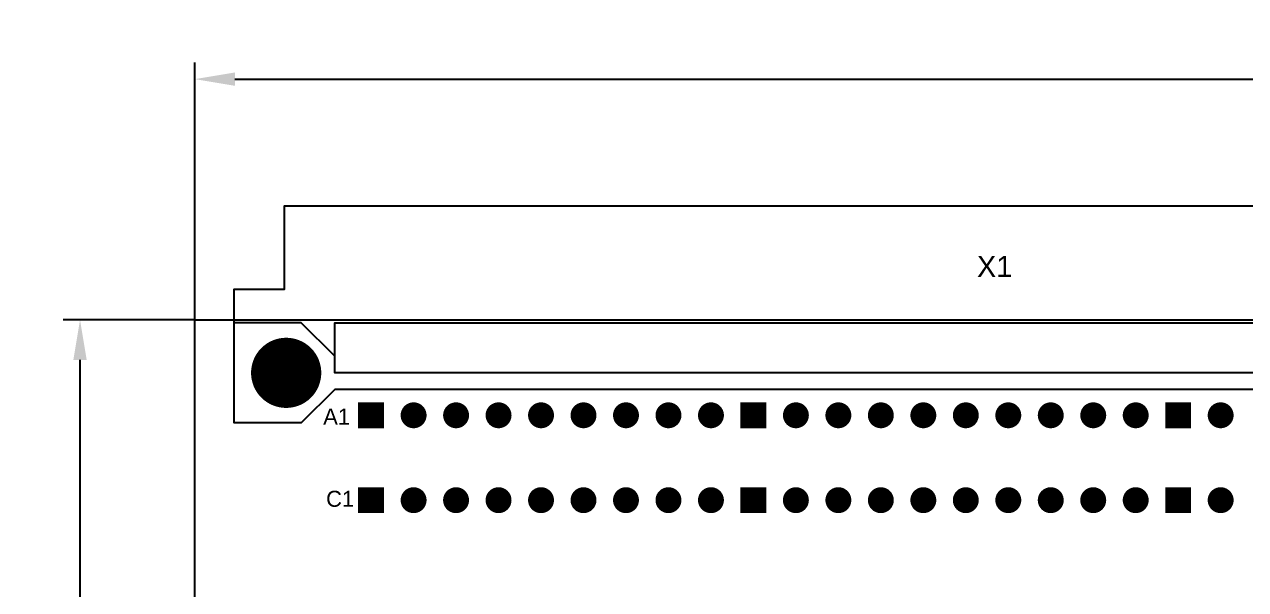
# Model space of a CAD drawing. Extents: x 51 to 816, y 111 to 274.
# Drawn here: x 50.5 to 141.8, y 231.3 to 273.6 of the extents above; entities that cross this region are included whole.
import ezdxf
from ezdxf.enums import TextEntityAlignment as Align

# ---------------------------------------------------------------- set-up
doc = ezdxf.new("R2010")
doc.units = 0
doc.header["$MEASUREMENT"] = 0
doc.layers.add('BOARD', color=7, linetype='Continuous')
doc.layers.add('TOP', color=7, linetype='Continuous')
doc.layers.add('РАЗМЕРЫ', color=7, linetype='Continuous', lineweight=0)
doc.styles.add('ГОСТ 2.304', font='CS_Gost2304.shx')
doc.dimstyles.new('ГОСТ', dxfattribs={"dimscale": 0, "dimtxt": 3, "dimasz": 3, "dimexe": 1.25, "dimexo": 0, "dimtad": 1, "dimtoh": 1, "dimdec": 3, "dimtxsty": 'ГОСТ 2.304', "dimcen": 5, "dimadec": 3, "dimazin": 2, "dimtfac": 0.75, "dimtdec": 4, "dimtmove": 1, "dimatfit": 3, "dimfxl": 1, "dimtolj": 1, "dimarcsym": 0})

# ---------------------------------------------------------------- blocks, each defined once
blk = doc.blocks.new('*D658')
at = {"layer": 'Defpoints', "color": 0}
for p in [(354.42, 269.484), (63.272, 251.484), (354.42, 251.484)]:
    blk.add_point(p, dxfattribs=at)
at = {"layer": 'РАЗМЕРЫ', "color": 0, "lineweight": -2}
for p, q in [((63.272, 251.484), (63.272, 270.734)), ((354.42, 251.484), (354.42, 270.734)), ((66.272, 269.484), (351.42, 269.484))]:
    blk.add_line(p, q, dxfattribs=at)
at = {"layer": 'РАЗМЕРЫ', "color": 0}
for points in [[(66.272, 269.984), (66.272, 268.984), (63.272, 269.484)], [(351.42, 268.984), (351.42, 269.984), (354.42, 269.484)]]:
    blk.add_solid(points, dxfattribs=at)
at = {"layer": 'РАЗМЕРЫ', "color": 0, "linetype": 'Continuous', "insert": (208.846, 271.609), "char_height": 3, "attachment_point": 5, "style": 'ГОСТ 2.304'}
blk.add_mtext('\\A1;233*', dxfattribs=at)
blk = doc.blocks.new('*D666')
at = {"layer": 'Defpoints', "color": 0}
for p in [(54.69, 251.484), (63.272, 251.484), (63.272, 122.897)]:
    blk.add_point(p, dxfattribs=at)
at = {"layer": 'РАЗМЕРЫ', "color": 0, "lineweight": -2}
for p, q in [((63.272, 251.484), (53.44, 251.484)), ((54.69, 125.897), (54.69, 248.484)), ((63.272, 122.897), (53.44, 122.897))]:
    blk.add_line(p, q, dxfattribs=at)
at = {"layer": 'РАЗМЕРЫ', "color": 0}
for points in [[(55.19, 248.484), (54.19, 248.484), (54.69, 251.484)], [(54.19, 125.897), (55.19, 125.897), (54.69, 122.897)]]:
    blk.add_solid(points, dxfattribs=at)
at = {"layer": 'РАЗМЕРЫ', "color": 0, "linetype": 'Continuous', "insert": (52.503, 187.19), "char_height": 3, "attachment_point": 5, "rotation": 90, "style": 'ГОСТ 2.304'}
blk.add_mtext('\\A1;103*', dxfattribs=at)

msp = doc.modelspace()

# ---------------------------------------------------------------- linework, layer by layer
at = {"layer": 'BOARD'}
msp.add_lwpolyline([(63.2722, 251.484), (354.4197, 251.484), (354.4197, 122.8965), (63.2722, 122.8965)], close=True, dxfattribs=at)
at = {"layer": 'TOP'}
msp.add_lwpolyline([(74.9735, 260.0153), (181.2235, 260.0153), (181.2235, 253.7653), (184.9735, 253.7653), (184.9735, 243.7653), (179.9735, 243.7653), (177.4735, 246.2653), (73.7235, 246.2653), (71.2235, 243.7653), (66.2235, 243.7653), (66.2235, 253.7653), (69.9735, 253.7653), (69.9735, 260.0153)], close=True, dxfattribs=at)
for points in [[(73.7235, 248.7653), (71.2235, 251.2653), (66.2235, 251.2653)], [(177.4735, 247.5153), (73.7235, 247.5153), (73.7235, 251.2653), (177.4735, 251.2653), (177.4735, 246.2653)]]:
    msp.add_lwpolyline(points, dxfattribs=at)
at = {"layer": 'TOP', "const_width": 0.125}
for points in [[(67.536, 247.5153, 1), (72.661, 247.5153, 1)], [(78.7172, 244.3403, 1), (80.5297, 244.3403, 1)], [(81.8922, 244.3403, 1), (83.7047, 244.3403, 1)], [(85.0672, 244.3403, 1), (86.8797, 244.3403, 1)], [(88.2422, 244.3403, 1), (90.0547, 244.3403, 1)], [(91.4172, 244.3403, 1), (93.2297, 244.3403, 1)], [(94.5922, 244.3403, 1), (96.4047, 244.3403, 1)], [(97.7672, 244.3403, 1), (99.5797, 244.3403, 1)], [(100.9422, 244.3403, 1), (102.7547, 244.3403, 1)], [(107.2922, 244.3403, 1), (109.1047, 244.3403, 1)], [(110.4672, 244.3403, 1), (112.2797, 244.3403, 1)], [(113.6422, 244.3403, 1), (115.4547, 244.3403, 1)], [(116.8172, 244.3403, 1), (118.6297, 244.3403, 1)], [(119.9922, 244.3403, 1), (121.8047, 244.3403, 1)], [(123.1672, 244.3403, 1), (124.9797, 244.3403, 1)], [(126.3422, 244.3403, 1), (128.1547, 244.3403, 1)], [(129.5172, 244.3403, 1), (131.3297, 244.3403, 1)], [(132.6922, 244.3403, 1), (134.5047, 244.3403, 1)], [(139.0422, 244.3403, 1), (140.8547, 244.3403, 1)], [(78.7172, 237.9903, 1), (80.5297, 237.9903, 1)], [(81.8922, 237.9903, 1), (83.7047, 237.9903, 1)], [(85.0672, 237.9903, 1), (86.8797, 237.9903, 1)], [(88.2422, 237.9903, 1), (90.0547, 237.9903, 1)], [(91.4172, 237.9903, 1), (93.2297, 237.9903, 1)], [(94.5922, 237.9903, 1), (96.4047, 237.9903, 1)], [(97.7672, 237.9903, 1), (99.5797, 237.9903, 1)], [(100.9422, 237.9903, 1), (102.7547, 237.9903, 1)], [(107.2922, 237.9903, 1), (109.1047, 237.9903, 1)], [(110.4672, 237.9903, 1), (112.2797, 237.9903, 1)], [(113.6422, 237.9903, 1), (115.4547, 237.9903, 1)], [(116.8172, 237.9903, 1), (118.6297, 237.9903, 1)], [(119.9922, 237.9903, 1), (121.8047, 237.9903, 1)], [(123.1672, 237.9903, 1), (124.9797, 237.9903, 1)], [(126.3422, 237.9903, 1), (128.1547, 237.9903, 1)], [(129.5172, 237.9903, 1), (131.3297, 237.9903, 1)], [(132.6922, 237.9903, 1), (134.5047, 237.9903, 1)], [(139.0422, 237.9903, 1), (140.8547, 237.9903, 1)]]:
    msp.add_lwpolyline(points, format="xyb", close=True, dxfattribs=at)
for points in [[(69.6785, 250.0428), (69.6785, 244.9878)], [(69.8035, 250.0603), (69.8035, 244.9703)], [(69.9285, 250.0715), (69.9285, 244.959)], [(70.0535, 250.0765), (70.0535, 244.954)], [(70.1772, 250.0753), (70.1772, 244.9553)], [(70.3035, 250.069), (70.3035, 244.9615)], [(70.4285, 250.0553), (70.4285, 244.9753)], [(70.5535, 250.0365), (70.5535, 244.994)], [(68.1785, 249.2115), (68.1785, 245.819)], [(68.3035, 249.344), (68.3035, 245.6865)], [(68.4285, 249.4578), (68.4285, 245.5728)], [(68.5535, 249.559), (68.5535, 245.4715)], [(68.6785, 249.6478), (68.6785, 245.3828)], [(68.8035, 249.7253), (68.8035, 245.3053)], [(68.9285, 249.794), (68.9285, 245.2365)], [(69.0535, 249.854), (69.0535, 245.1765)], [(69.1785, 249.9065), (69.1785, 245.124)], [(69.3035, 249.9503), (69.3035, 245.0803)], [(69.4285, 249.9878), (69.4285, 245.0428)], [(69.5535, 250.019), (69.5535, 245.0115)], [(70.6785, 250.0103), (70.6785, 245.0203)], [(70.8035, 249.9778), (70.8035, 245.0528)], [(70.9285, 249.939), (70.9285, 245.0915)], [(71.0535, 249.8928), (71.0535, 245.1378)], [(71.1785, 249.839), (71.1785, 245.1915)], [(71.3035, 249.7765), (71.3035, 245.254)], [(71.4285, 249.7053), (71.4285, 245.3253)], [(71.5535, 249.624), (71.5535, 245.4065)], [(71.6785, 249.5315), (71.6785, 245.499)], [(71.8035, 249.4278), (71.8035, 245.6028)], [(71.9285, 249.3078), (71.9285, 245.7228)], [(72.0535, 249.1715), (72.0535, 245.859)], [(67.6785, 248.3578), (67.6785, 246.6728)], [(67.8035, 248.654), (67.8035, 246.3765)], [(67.9285, 248.8778), (67.9285, 246.1528)], [(68.0535, 249.059), (68.0535, 245.9715)], [(72.1785, 249.0115), (72.1785, 246.019)], [(72.3035, 248.8203), (72.3035, 246.2103)], [(72.4285, 248.5815), (72.4285, 246.449)], [(72.5535, 248.249), (72.5535, 246.7815)], [(67.5535, 247.814), (67.5535, 247.2165)], [(75.5535, 245.2465), (75.5535, 243.434)], [(75.6785, 245.2465), (75.6785, 243.434)], [(75.8035, 245.2465), (75.8035, 243.434)], [(75.9285, 245.2465), (75.9285, 243.434)], [(76.0535, 245.2465), (76.0535, 243.434)], [(76.1785, 245.2465), (76.1785, 243.434)], [(76.3035, 245.2465), (76.3035, 243.434)], [(76.4285, 245.2465), (76.4285, 243.434)], [(76.5535, 245.2465), (76.5535, 243.434)], [(76.6785, 245.2465), (76.6785, 243.434)], [(76.8035, 245.2465), (76.8035, 243.434)], [(76.9285, 245.2465), (76.9285, 243.434)], [(77.0535, 245.2465), (77.0535, 243.434)], [(77.1785, 245.2465), (77.1785, 243.434)], [(77.3035, 245.2465), (77.3035, 243.434)], [(78.8035, 244.7253), (78.8035, 243.9553)], [(78.9285, 244.9215), (78.9285, 243.759)], [(79.0535, 245.044), (79.0535, 243.6365)], [(79.1785, 245.129), (79.1785, 243.5515)], [(79.3035, 245.1878), (79.3035, 243.4928)], [(79.4285, 245.2253), (79.4285, 243.4553)], [(79.5535, 245.2428), (79.5535, 243.4378)], [(79.6785, 245.244), (79.6785, 243.4365)], [(79.8035, 245.2278), (79.8035, 243.4528)], [(79.9285, 245.1928), (79.9285, 243.4878)], [(80.0535, 245.1378), (80.0535, 243.5428)], [(80.1785, 245.0565), (80.1785, 243.624)], [(80.3035, 244.939), (80.3035, 243.7415)], [(80.4285, 244.7565), (80.4285, 243.924)], [(81.9285, 244.594), (81.9285, 244.0865)], [(82.0535, 244.8553), (82.0535, 243.8253)], [(82.1785, 245.0003), (82.1785, 243.6803)], [(82.3035, 245.099), (82.3035, 243.5815)], [(82.4285, 245.1665), (82.4285, 243.514)], [(82.5535, 245.2128), (82.5535, 243.4678)], [(82.6785, 245.2378), (82.6785, 243.4428)], [(82.8035, 245.2453), (82.8035, 243.4353)], [(82.9285, 245.2365), (82.9285, 243.444)], [(83.0535, 245.209), (83.0535, 243.4715)], [(83.1785, 245.1628), (83.1785, 243.5178)], [(83.3035, 245.0928), (83.3035, 243.5878)], [(83.4285, 244.9915), (83.4285, 243.689)], [(83.5535, 244.8415), (83.5535, 243.839)], [(85.1785, 244.7753), (85.1785, 243.9053)], [(85.3035, 244.9503), (85.3035, 243.7303)], [(85.4285, 245.064), (85.4285, 243.6165)], [(85.5535, 245.1428), (85.5535, 243.5378)], [(85.6785, 245.1965), (85.6785, 243.484)], [(85.8035, 245.2303), (85.8035, 243.4503)], [(85.9285, 245.2453), (85.9285, 243.4353)], [(86.0535, 245.2428), (86.0535, 243.4378)], [(86.1785, 245.2228), (86.1785, 243.4578)], [(86.3035, 245.184), (86.3035, 243.4965)], [(86.4285, 245.124), (86.4285, 243.5565)], [(86.5535, 245.0365), (86.5535, 243.644)], [(86.6785, 244.909), (86.6785, 243.7715)], [(86.8035, 244.704), (86.8035, 243.9765)], [(88.3035, 244.6678), (88.3035, 244.0128)], [(88.4285, 244.8903), (88.4285, 243.7903)], [(88.5535, 245.0228), (88.5535, 243.6578)], [(88.6785, 245.114), (88.6785, 243.5665)], [(88.8035, 245.1778), (88.8035, 243.5028)], [(88.9285, 245.219), (88.9285, 243.4615)], [(89.0535, 245.2415), (89.0535, 243.439)], [(89.1785, 245.2453), (89.1785, 243.4353)], [(89.3035, 245.2328), (89.3035, 243.4478)], [(89.4285, 245.2015), (89.4285, 243.479)], [(89.5535, 245.1503), (89.5535, 243.5303)], [(89.6785, 245.0753), (89.6785, 243.6053)], [(89.8035, 244.9665), (89.8035, 243.714)], [(89.9285, 244.8015), (89.9285, 243.879)], [(91.5535, 244.8178), (91.5535, 243.8628)], [(91.6785, 244.9765), (91.6785, 243.704)], [(91.8035, 245.0815), (91.8035, 243.599)], [(91.9285, 245.1553), (91.9285, 243.5253)], [(92.0535, 245.2053), (92.0535, 243.4753)], [(92.1785, 245.234), (92.1785, 243.4465)], [(92.3035, 245.2453), (92.3035, 243.4353)], [(92.4285, 245.2403), (92.4285, 243.4403)], [(92.5535, 245.2165), (92.5535, 243.464)], [(92.6785, 245.174), (92.6785, 243.5065)], [(92.8035, 245.1078), (92.8035, 243.5728)], [(92.9285, 245.014), (92.9285, 243.6665)], [(93.0535, 244.8765), (93.0535, 243.804)], [(93.1785, 244.6403), (93.1785, 244.0403)], [(94.6785, 244.7253), (94.6785, 243.9553)], [(94.8035, 244.9215), (94.8035, 243.759)], [(94.9285, 245.044), (94.9285, 243.6365)], [(95.0535, 245.129), (95.0535, 243.5515)], [(95.1785, 245.1878), (95.1785, 243.4928)], [(95.3035, 245.2253), (95.3035, 243.4553)], [(95.4285, 245.2428), (95.4285, 243.4378)], [(95.5535, 245.244), (95.5535, 243.4365)], [(95.6785, 245.2278), (95.6785, 243.4528)], [(95.8035, 245.1928), (95.8035, 243.4878)], [(95.9285, 245.1378), (95.9285, 243.5428)], [(96.0535, 245.0565), (96.0535, 243.624)], [(96.1785, 244.939), (96.1785, 243.7415)], [(96.3035, 244.7565), (96.3035, 243.924)], [(97.8035, 244.594), (97.8035, 244.0865)], [(97.9285, 244.8553), (97.9285, 243.8253)], [(98.0535, 245.0003), (98.0535, 243.6803)], [(98.1785, 245.099), (98.1785, 243.5815)], [(98.3035, 245.1665), (98.3035, 243.514)], [(98.4285, 245.2128), (98.4285, 243.4678)], [(98.5535, 245.2378), (98.5535, 243.4428)], [(98.6785, 245.2453), (98.6785, 243.4353)], [(98.8035, 245.2365), (98.8035, 243.444)], [(98.9285, 245.209), (98.9285, 243.4715)], [(99.0535, 245.1628), (99.0535, 243.5178)], [(99.1785, 245.0928), (99.1785, 243.5878)], [(99.3035, 244.9915), (99.3035, 243.689)], [(99.4285, 244.8415), (99.4285, 243.839)], [(101.0535, 244.7753), (101.0535, 243.9053)], [(101.1785, 244.9503), (101.1785, 243.7303)], [(101.3035, 245.064), (101.3035, 243.6165)], [(101.4285, 245.1428), (101.4285, 243.5378)], [(101.5535, 245.1965), (101.5535, 243.484)], [(101.6785, 245.2303), (101.6785, 243.4503)], [(101.8035, 245.2453), (101.8035, 243.4353)], [(101.9285, 245.2428), (101.9285, 243.4378)], [(102.0535, 245.2228), (102.0535, 243.4578)], [(102.1785, 245.184), (102.1785, 243.4965)], [(102.3035, 245.124), (102.3035, 243.5565)], [(102.4285, 245.0365), (102.4285, 243.644)], [(102.5535, 244.909), (102.5535, 243.7715)], [(102.6785, 244.704), (102.6785, 243.9765)], [(104.1785, 245.2465), (104.1785, 243.434)], [(104.3035, 245.2465), (104.3035, 243.434)], [(104.4285, 245.2465), (104.4285, 243.434)], [(104.5535, 245.2465), (104.5535, 243.434)], [(104.6785, 245.2465), (104.6785, 243.434)], [(104.8035, 245.2465), (104.8035, 243.434)], [(104.9285, 245.2465), (104.9285, 243.434)], [(105.0535, 245.2465), (105.0535, 243.434)], [(105.1785, 245.2465), (105.1785, 243.434)], [(105.3035, 245.2465), (105.3035, 243.434)], [(105.4285, 245.2465), (105.4285, 243.434)], [(105.5535, 245.2465), (105.5535, 243.434)], [(105.6785, 245.2465), (105.6785, 243.434)], [(105.8035, 245.2465), (105.8035, 243.434)], [(105.9285, 245.2465), (105.9285, 243.434)], [(107.4285, 244.8178), (107.4285, 243.8628)], [(107.5535, 244.9765), (107.5535, 243.704)], [(107.6785, 245.0815), (107.6785, 243.599)], [(107.8035, 245.1553), (107.8035, 243.5253)], [(107.9285, 245.2053), (107.9285, 243.4753)], [(108.0535, 245.234), (108.0535, 243.4465)], [(108.1785, 245.2453), (108.1785, 243.4353)], [(108.3035, 245.2403), (108.3035, 243.4403)], [(108.4285, 245.2165), (108.4285, 243.464)], [(108.5535, 245.174), (108.5535, 243.5065)], [(108.6785, 245.1078), (108.6785, 243.5728)], [(108.8035, 245.014), (108.8035, 243.6665)], [(108.9285, 244.8765), (108.9285, 243.804)], [(109.0535, 244.6403), (109.0535, 244.0403)], [(110.5535, 244.7253), (110.5535, 243.9553)], [(110.6785, 244.9215), (110.6785, 243.759)], [(110.8035, 245.044), (110.8035, 243.6365)], [(110.9285, 245.129), (110.9285, 243.5515)], [(111.0535, 245.1878), (111.0535, 243.4928)], [(111.1785, 245.2253), (111.1785, 243.4553)], [(111.3035, 245.2428), (111.3035, 243.4378)], [(111.4285, 245.244), (111.4285, 243.4365)], [(111.5535, 245.2278), (111.5535, 243.4528)], [(111.6785, 245.1928), (111.6785, 243.4878)], [(111.8035, 245.1378), (111.8035, 243.5428)], [(111.9285, 245.0565), (111.9285, 243.624)], [(112.0535, 244.939), (112.0535, 243.7415)], [(112.1785, 244.7565), (112.1785, 243.924)], [(113.6785, 244.594), (113.6785, 244.0865)], [(113.8035, 244.8553), (113.8035, 243.8253)], [(113.9285, 245.0003), (113.9285, 243.6803)], [(114.0535, 245.099), (114.0535, 243.5815)], [(114.1785, 245.1665), (114.1785, 243.514)], [(114.3035, 245.2128), (114.3035, 243.4678)], [(114.4285, 245.2378), (114.4285, 243.4428)], [(114.5535, 245.2453), (114.5535, 243.4353)], [(114.6785, 245.2365), (114.6785, 243.444)], [(114.8035, 245.209), (114.8035, 243.4715)], [(114.9285, 245.1628), (114.9285, 243.5178)], [(115.0535, 245.0928), (115.0535, 243.5878)], [(115.1785, 244.9915), (115.1785, 243.689)], [(115.3035, 244.8415), (115.3035, 243.839)], [(116.9285, 244.7753), (116.9285, 243.9053)], [(117.0535, 244.9503), (117.0535, 243.7303)], [(117.1785, 245.064), (117.1785, 243.6165)], [(117.3035, 245.1428), (117.3035, 243.5378)], [(117.4285, 245.1965), (117.4285, 243.484)], [(117.5535, 245.2303), (117.5535, 243.4503)], [(117.6785, 245.2453), (117.6785, 243.4353)], [(117.8035, 245.2428), (117.8035, 243.4378)], [(117.9285, 245.2228), (117.9285, 243.4578)], [(118.0535, 245.184), (118.0535, 243.4965)], [(118.1785, 245.124), (118.1785, 243.5565)], [(118.3035, 245.0365), (118.3035, 243.644)], [(118.4285, 244.909), (118.4285, 243.7715)], [(118.5535, 244.704), (118.5535, 243.9765)], [(120.0535, 244.6678), (120.0535, 244.0128)], [(120.1785, 244.8903), (120.1785, 243.7903)], [(120.3035, 245.0228), (120.3035, 243.6578)], [(120.4285, 245.114), (120.4285, 243.5665)], [(120.5535, 245.1778), (120.5535, 243.5028)], [(120.6785, 245.219), (120.6785, 243.4615)], [(120.8035, 245.2415), (120.8035, 243.439)], [(120.9285, 245.2453), (120.9285, 243.4353)], [(121.0535, 245.2328), (121.0535, 243.4478)], [(121.1785, 245.2015), (121.1785, 243.479)], [(121.3035, 245.1503), (121.3035, 243.5303)], [(121.4285, 245.0753), (121.4285, 243.6053)], [(121.5535, 244.9665), (121.5535, 243.714)], [(121.6785, 244.8015), (121.6785, 243.879)], [(123.3035, 244.8178), (123.3035, 243.8628)], [(123.4285, 244.9765), (123.4285, 243.704)], [(123.5535, 245.0815), (123.5535, 243.599)], [(123.6785, 245.1553), (123.6785, 243.5253)], [(123.8035, 245.2053), (123.8035, 243.4753)], [(123.9285, 245.234), (123.9285, 243.4465)], [(124.0535, 245.2453), (124.0535, 243.4353)], [(124.1785, 245.2403), (124.1785, 243.4403)], [(124.3035, 245.2165), (124.3035, 243.464)], [(124.4285, 245.174), (124.4285, 243.5065)], [(124.5535, 245.1078), (124.5535, 243.5728)], [(124.6785, 245.014), (124.6785, 243.6665)], [(124.8035, 244.8765), (124.8035, 243.804)], [(124.9285, 244.6403), (124.9285, 244.0403)], [(126.4285, 244.7253), (126.4285, 243.9553)], [(126.5535, 244.9215), (126.5535, 243.759)], [(126.6785, 245.044), (126.6785, 243.6365)], [(126.8035, 245.129), (126.8035, 243.5515)], [(126.9285, 245.1878), (126.9285, 243.4928)], [(127.0535, 245.2253), (127.0535, 243.4553)], [(127.1785, 245.2428), (127.1785, 243.4378)], [(127.3035, 245.244), (127.3035, 243.4365)], [(127.4285, 245.2278), (127.4285, 243.4528)], [(127.5535, 245.1928), (127.5535, 243.4878)], [(127.6785, 245.1378), (127.6785, 243.5428)], [(127.8035, 245.0565), (127.8035, 243.624)], [(127.9285, 244.939), (127.9285, 243.7415)], [(128.0535, 244.7565), (128.0535, 243.924)], [(129.5535, 244.594), (129.5535, 244.0865)], [(129.6785, 244.8553), (129.6785, 243.8253)], [(129.8035, 245.0003), (129.8035, 243.6803)], [(129.9285, 245.099), (129.9285, 243.5815)], [(130.0535, 245.1665), (130.0535, 243.514)], [(130.1785, 245.2128), (130.1785, 243.4678)], [(130.3035, 245.2378), (130.3035, 243.4428)], [(130.4285, 245.2453), (130.4285, 243.4353)], [(130.5535, 245.2365), (130.5535, 243.444)], [(130.6785, 245.209), (130.6785, 243.4715)], [(130.8035, 245.1628), (130.8035, 243.5178)], [(130.9285, 245.0928), (130.9285, 243.5878)], [(131.0535, 244.9915), (131.0535, 243.689)], [(131.1785, 244.8415), (131.1785, 243.839)], [(132.8035, 244.7753), (132.8035, 243.9053)], [(132.9285, 244.9503), (132.9285, 243.7303)], [(133.0535, 245.064), (133.0535, 243.6165)], [(133.1785, 245.1428), (133.1785, 243.5378)], [(133.3035, 245.1965), (133.3035, 243.484)], [(133.4285, 245.2303), (133.4285, 243.4503)], [(133.5535, 245.2453), (133.5535, 243.4353)], [(133.6785, 245.2428), (133.6785, 243.4378)], [(133.8035, 245.2228), (133.8035, 243.4578)], [(133.9285, 245.184), (133.9285, 243.4965)], [(134.0535, 245.124), (134.0535, 243.5565)], [(134.1785, 245.0365), (134.1785, 243.644)], [(134.3035, 244.909), (134.3035, 243.7715)], [(134.4285, 244.704), (134.4285, 243.9765)], [(135.9285, 245.2465), (135.9285, 243.434)], [(136.0535, 245.2465), (136.0535, 243.434)], [(136.1785, 245.2465), (136.1785, 243.434)], [(136.3035, 245.2465), (136.3035, 243.434)], [(136.4285, 245.2465), (136.4285, 243.434)], [(136.5535, 245.2465), (136.5535, 243.434)], [(136.6785, 245.2465), (136.6785, 243.434)], [(136.8035, 245.2465), (136.8035, 243.434)], [(136.9285, 245.2465), (136.9285, 243.434)], [(137.0535, 245.2465), (137.0535, 243.434)], [(137.1785, 245.2465), (137.1785, 243.434)], [(137.3035, 245.2465), (137.3035, 243.434)], [(137.4285, 245.2465), (137.4285, 243.434)], [(137.5535, 245.2465), (137.5535, 243.434)], [(137.6785, 245.2465), (137.6785, 243.434)], [(139.1785, 244.8178), (139.1785, 243.8628)], [(139.3035, 244.9765), (139.3035, 243.704)], [(139.4285, 245.0815), (139.4285, 243.599)], [(139.5535, 245.1553), (139.5535, 243.5253)], [(139.6785, 245.2053), (139.6785, 243.4753)], [(139.8035, 245.234), (139.8035, 243.4465)], [(139.9285, 245.2453), (139.9285, 243.4353)], [(140.0535, 245.2403), (140.0535, 243.4403)], [(140.1785, 245.2165), (140.1785, 243.464)], [(140.3035, 245.174), (140.3035, 243.5065)], [(140.4285, 245.1078), (140.4285, 243.5728)], [(140.5535, 245.014), (140.5535, 243.6665)], [(140.6785, 244.8765), (140.6785, 243.804)], [(140.8035, 244.6403), (140.8035, 244.0403)], [(83.6785, 244.5565), (83.6785, 244.124)], [(90.0535, 244.3878), (90.0535, 244.2928)], [(91.4285, 244.4815), (91.4285, 244.199)], [(99.5535, 244.5565), (99.5535, 244.124)], [(107.3035, 244.4815), (107.3035, 244.199)], [(115.4285, 244.5565), (115.4285, 244.124)], [(121.8035, 244.3878), (121.8035, 244.2928)], [(123.1785, 244.4815), (123.1785, 244.199)], [(131.3035, 244.5565), (131.3035, 244.124)], [(139.0535, 244.4815), (139.0535, 244.199)], [(75.5535, 238.8965), (75.5535, 237.084)], [(75.6785, 238.8965), (75.6785, 237.084)], [(75.8035, 238.8965), (75.8035, 237.084)], [(75.9285, 238.8965), (75.9285, 237.084)], [(76.0535, 238.8965), (76.0535, 237.084)], [(76.1785, 238.8965), (76.1785, 237.084)], [(76.3035, 238.8965), (76.3035, 237.084)], [(76.4285, 238.8965), (76.4285, 237.084)], [(76.5535, 238.8965), (76.5535, 237.084)], [(76.6785, 238.8965), (76.6785, 237.084)], [(76.8035, 238.8965), (76.8035, 237.084)], [(76.9285, 238.8965), (76.9285, 237.084)], [(77.0535, 238.8965), (77.0535, 237.084)], [(77.1785, 238.8965), (77.1785, 237.084)], [(77.3035, 238.8965), (77.3035, 237.084)], [(78.8035, 238.3753), (78.8035, 237.6053)], [(78.9285, 238.5715), (78.9285, 237.409)], [(79.0535, 238.694), (79.0535, 237.2865)], [(79.1785, 238.779), (79.1785, 237.2015)], [(79.3035, 238.8378), (79.3035, 237.1428)], [(79.4285, 238.8753), (79.4285, 237.1053)], [(79.5535, 238.8928), (79.5535, 237.0878)], [(79.6785, 238.894), (79.6785, 237.0865)], [(79.8035, 238.8778), (79.8035, 237.1028)], [(79.9285, 238.8428), (79.9285, 237.1378)], [(80.0535, 238.7878), (80.0535, 237.1928)], [(80.1785, 238.7065), (80.1785, 237.274)], [(80.3035, 238.589), (80.3035, 237.3915)], [(80.4285, 238.4065), (80.4285, 237.574)], [(81.9285, 238.244), (81.9285, 237.7365)], [(82.0535, 238.5053), (82.0535, 237.4753)], [(82.1785, 238.6503), (82.1785, 237.3303)], [(82.3035, 238.749), (82.3035, 237.2315)], [(82.4285, 238.8165), (82.4285, 237.164)], [(82.5535, 238.8628), (82.5535, 237.1178)], [(82.6785, 238.8878), (82.6785, 237.0928)], [(82.8035, 238.8953), (82.8035, 237.0853)], [(82.9285, 238.8865), (82.9285, 237.094)], [(83.0535, 238.859), (83.0535, 237.1215)], [(83.1785, 238.8128), (83.1785, 237.1678)], [(83.3035, 238.7428), (83.3035, 237.2378)], [(83.4285, 238.6415), (83.4285, 237.339)], [(83.5535, 238.4915), (83.5535, 237.489)], [(83.6785, 238.2065), (83.6785, 237.774)], [(85.1785, 238.4253), (85.1785, 237.5553)], [(85.3035, 238.6003), (85.3035, 237.3803)], [(85.4285, 238.714), (85.4285, 237.2665)], [(85.5535, 238.7928), (85.5535, 237.1878)], [(85.6785, 238.8465), (85.6785, 237.134)], [(85.8035, 238.8803), (85.8035, 237.1003)], [(85.9285, 238.8953), (85.9285, 237.0853)], [(86.0535, 238.8928), (86.0535, 237.0878)], [(86.1785, 238.8728), (86.1785, 237.1078)], [(86.3035, 238.834), (86.3035, 237.1465)], [(86.4285, 238.774), (86.4285, 237.2065)], [(86.5535, 238.6865), (86.5535, 237.294)], [(86.6785, 238.559), (86.6785, 237.4215)], [(86.8035, 238.354), (86.8035, 237.6265)], [(88.3035, 238.3178), (88.3035, 237.6628)], [(88.4285, 238.5403), (88.4285, 237.4403)], [(88.5535, 238.6728), (88.5535, 237.3078)], [(88.6785, 238.764), (88.6785, 237.2165)], [(88.8035, 238.8278), (88.8035, 237.1528)], [(88.9285, 238.869), (88.9285, 237.1115)], [(89.0535, 238.8915), (89.0535, 237.089)], [(89.1785, 238.8953), (89.1785, 237.0853)], [(89.3035, 238.8828), (89.3035, 237.0978)], [(89.4285, 238.8515), (89.4285, 237.129)], [(89.5535, 238.8003), (89.5535, 237.1803)], [(89.6785, 238.7253), (89.6785, 237.2553)], [(89.8035, 238.6165), (89.8035, 237.364)], [(89.9285, 238.4515), (89.9285, 237.529)], [(91.5535, 238.4678), (91.5535, 237.5128)], [(91.6785, 238.6265), (91.6785, 237.354)], [(91.8035, 238.7315), (91.8035, 237.249)], [(91.9285, 238.8053), (91.9285, 237.1753)], [(92.0535, 238.8553), (92.0535, 237.1253)], [(92.1785, 238.884), (92.1785, 237.0965)], [(92.3035, 238.8953), (92.3035, 237.0853)], [(92.4285, 238.8903), (92.4285, 237.0903)], [(92.5535, 238.8665), (92.5535, 237.114)], [(92.6785, 238.824), (92.6785, 237.1565)], [(92.8035, 238.7578), (92.8035, 237.2228)], [(92.9285, 238.664), (92.9285, 237.3165)], [(93.0535, 238.5265), (93.0535, 237.454)], [(93.1785, 238.2903), (93.1785, 237.6903)], [(94.6785, 238.3753), (94.6785, 237.6053)], [(94.8035, 238.5715), (94.8035, 237.409)], [(94.9285, 238.694), (94.9285, 237.2865)], [(95.0535, 238.779), (95.0535, 237.2015)], [(95.1785, 238.8378), (95.1785, 237.1428)], [(95.3035, 238.8753), (95.3035, 237.1053)], [(95.4285, 238.8928), (95.4285, 237.0878)], [(95.5535, 238.894), (95.5535, 237.0865)], [(95.6785, 238.8778), (95.6785, 237.1028)], [(95.8035, 238.8428), (95.8035, 237.1378)], [(95.9285, 238.7878), (95.9285, 237.1928)], [(96.0535, 238.7065), (96.0535, 237.274)], [(96.1785, 238.589), (96.1785, 237.3915)], [(96.3035, 238.4065), (96.3035, 237.574)], [(97.8035, 238.244), (97.8035, 237.7365)], [(97.9285, 238.5053), (97.9285, 237.4753)], [(98.0535, 238.6503), (98.0535, 237.3303)], [(98.1785, 238.749), (98.1785, 237.2315)], [(98.3035, 238.8165), (98.3035, 237.164)], [(98.4285, 238.8628), (98.4285, 237.1178)], [(98.5535, 238.8878), (98.5535, 237.0928)], [(98.6785, 238.8953), (98.6785, 237.0853)], [(98.8035, 238.8865), (98.8035, 237.094)], [(98.9285, 238.859), (98.9285, 237.1215)], [(99.0535, 238.8128), (99.0535, 237.1678)], [(99.1785, 238.7428), (99.1785, 237.2378)], [(99.3035, 238.6415), (99.3035, 237.339)], [(99.4285, 238.4915), (99.4285, 237.489)], [(99.5535, 238.2065), (99.5535, 237.774)], [(101.0535, 238.4253), (101.0535, 237.5553)], [(101.1785, 238.6003), (101.1785, 237.3803)], [(101.3035, 238.714), (101.3035, 237.2665)], [(101.4285, 238.7928), (101.4285, 237.1878)], [(101.5535, 238.8465), (101.5535, 237.134)], [(101.6785, 238.8803), (101.6785, 237.1003)], [(101.8035, 238.8953), (101.8035, 237.0853)], [(101.9285, 238.8928), (101.9285, 237.0878)], [(102.0535, 238.8728), (102.0535, 237.1078)], [(102.1785, 238.834), (102.1785, 237.1465)], [(102.3035, 238.774), (102.3035, 237.2065)], [(102.4285, 238.6865), (102.4285, 237.294)], [(102.5535, 238.559), (102.5535, 237.4215)], [(102.6785, 238.354), (102.6785, 237.6265)], [(104.1785, 238.8965), (104.1785, 237.084)], [(104.3035, 238.8965), (104.3035, 237.084)], [(104.4285, 238.8965), (104.4285, 237.084)], [(104.5535, 238.8965), (104.5535, 237.084)], [(104.6785, 238.8965), (104.6785, 237.084)], [(104.8035, 238.8965), (104.8035, 237.084)], [(104.9285, 238.8965), (104.9285, 237.084)], [(105.0535, 238.8965), (105.0535, 237.084)], [(105.1785, 238.8965), (105.1785, 237.084)], [(105.3035, 238.8965), (105.3035, 237.084)], [(105.4285, 238.8965), (105.4285, 237.084)], [(105.5535, 238.8965), (105.5535, 237.084)], [(105.6785, 238.8965), (105.6785, 237.084)], [(105.8035, 238.8965), (105.8035, 237.084)], [(105.9285, 238.8965), (105.9285, 237.084)], [(107.4285, 238.4678), (107.4285, 237.5128)], [(107.5535, 238.6265), (107.5535, 237.354)], [(107.6785, 238.7315), (107.6785, 237.249)], [(107.8035, 238.8053), (107.8035, 237.1753)], [(107.9285, 238.8553), (107.9285, 237.1253)], [(108.0535, 238.884), (108.0535, 237.0965)], [(108.1785, 238.8953), (108.1785, 237.0853)], [(108.3035, 238.8903), (108.3035, 237.0903)], [(108.4285, 238.8665), (108.4285, 237.114)], [(108.5535, 238.824), (108.5535, 237.1565)], [(108.6785, 238.7578), (108.6785, 237.2228)], [(108.8035, 238.664), (108.8035, 237.3165)], [(108.9285, 238.5265), (108.9285, 237.454)], [(109.0535, 238.2903), (109.0535, 237.6903)], [(110.5535, 238.3753), (110.5535, 237.6053)], [(110.6785, 238.5715), (110.6785, 237.409)], [(110.8035, 238.694), (110.8035, 237.2865)], [(110.9285, 238.779), (110.9285, 237.2015)], [(111.0535, 238.8378), (111.0535, 237.1428)], [(111.1785, 238.8753), (111.1785, 237.1053)], [(111.3035, 238.8928), (111.3035, 237.0878)], [(111.4285, 238.894), (111.4285, 237.0865)], [(111.5535, 238.8778), (111.5535, 237.1028)], [(111.6785, 238.8428), (111.6785, 237.1378)], [(111.8035, 238.7878), (111.8035, 237.1928)], [(111.9285, 238.7065), (111.9285, 237.274)], [(112.0535, 238.589), (112.0535, 237.3915)], [(112.1785, 238.4065), (112.1785, 237.574)], [(113.6785, 238.244), (113.6785, 237.7365)], [(113.8035, 238.5053), (113.8035, 237.4753)], [(113.9285, 238.6503), (113.9285, 237.3303)], [(114.0535, 238.749), (114.0535, 237.2315)], [(114.1785, 238.8165), (114.1785, 237.164)], [(114.3035, 238.8628), (114.3035, 237.1178)], [(114.4285, 238.8878), (114.4285, 237.0928)], [(114.5535, 238.8953), (114.5535, 237.0853)], [(114.6785, 238.8865), (114.6785, 237.094)], [(114.8035, 238.859), (114.8035, 237.1215)], [(114.9285, 238.8128), (114.9285, 237.1678)], [(115.0535, 238.7428), (115.0535, 237.2378)], [(115.1785, 238.6415), (115.1785, 237.339)], [(115.3035, 238.4915), (115.3035, 237.489)], [(115.4285, 238.2065), (115.4285, 237.774)], [(116.9285, 238.4253), (116.9285, 237.5553)], [(117.0535, 238.6003), (117.0535, 237.3803)], [(117.1785, 238.714), (117.1785, 237.2665)], [(117.3035, 238.7928), (117.3035, 237.1878)], [(117.4285, 238.8465), (117.4285, 237.134)], [(117.5535, 238.8803), (117.5535, 237.1003)], [(117.6785, 238.8953), (117.6785, 237.0853)], [(117.8035, 238.8928), (117.8035, 237.0878)], [(117.9285, 238.8728), (117.9285, 237.1078)], [(118.0535, 238.834), (118.0535, 237.1465)], [(118.1785, 238.774), (118.1785, 237.2065)], [(118.3035, 238.6865), (118.3035, 237.294)], [(118.4285, 238.559), (118.4285, 237.4215)], [(118.5535, 238.354), (118.5535, 237.6265)], [(120.0535, 238.3178), (120.0535, 237.6628)], [(120.1785, 238.5403), (120.1785, 237.4403)], [(120.3035, 238.6728), (120.3035, 237.3078)], [(120.4285, 238.764), (120.4285, 237.2165)], [(120.5535, 238.8278), (120.5535, 237.1528)], [(120.6785, 238.869), (120.6785, 237.1115)], [(120.8035, 238.8915), (120.8035, 237.089)], [(120.9285, 238.8953), (120.9285, 237.0853)], [(121.0535, 238.8828), (121.0535, 237.0978)], [(121.1785, 238.8515), (121.1785, 237.129)], [(121.3035, 238.8003), (121.3035, 237.1803)], [(121.4285, 238.7253), (121.4285, 237.2553)], [(121.5535, 238.6165), (121.5535, 237.364)], [(121.6785, 238.4515), (121.6785, 237.529)], [(123.3035, 238.4678), (123.3035, 237.5128)], [(123.4285, 238.6265), (123.4285, 237.354)], [(123.5535, 238.7315), (123.5535, 237.249)], [(123.6785, 238.8053), (123.6785, 237.1753)], [(123.8035, 238.8553), (123.8035, 237.1253)], [(123.9285, 238.884), (123.9285, 237.0965)], [(124.0535, 238.8953), (124.0535, 237.0853)], [(124.1785, 238.8903), (124.1785, 237.0903)], [(124.3035, 238.8665), (124.3035, 237.114)], [(124.4285, 238.824), (124.4285, 237.1565)], [(124.5535, 238.7578), (124.5535, 237.2228)], [(124.6785, 238.664), (124.6785, 237.3165)], [(124.8035, 238.5265), (124.8035, 237.454)], [(124.9285, 238.2903), (124.9285, 237.6903)], [(126.4285, 238.3753), (126.4285, 237.6053)], [(126.5535, 238.5715), (126.5535, 237.409)], [(126.6785, 238.694), (126.6785, 237.2865)], [(126.8035, 238.779), (126.8035, 237.2015)], [(126.9285, 238.8378), (126.9285, 237.1428)], [(127.0535, 238.8753), (127.0535, 237.1053)], [(127.1785, 238.8928), (127.1785, 237.0878)], [(127.3035, 238.894), (127.3035, 237.0865)], [(127.4285, 238.8778), (127.4285, 237.1028)], [(127.5535, 238.8428), (127.5535, 237.1378)], [(127.6785, 238.7878), (127.6785, 237.1928)], [(127.8035, 238.7065), (127.8035, 237.274)], [(127.9285, 238.589), (127.9285, 237.3915)], [(128.0535, 238.4065), (128.0535, 237.574)], [(129.5535, 238.244), (129.5535, 237.7365)], [(129.6785, 238.5053), (129.6785, 237.4753)], [(129.8035, 238.6503), (129.8035, 237.3303)], [(129.9285, 238.749), (129.9285, 237.2315)], [(130.0535, 238.8165), (130.0535, 237.164)], [(130.1785, 238.8628), (130.1785, 237.1178)], [(130.3035, 238.8878), (130.3035, 237.0928)], [(130.4285, 238.8953), (130.4285, 237.0853)], [(130.5535, 238.8865), (130.5535, 237.094)], [(130.6785, 238.859), (130.6785, 237.1215)], [(130.8035, 238.8128), (130.8035, 237.1678)], [(130.9285, 238.7428), (130.9285, 237.2378)], [(131.0535, 238.6415), (131.0535, 237.339)], [(131.1785, 238.4915), (131.1785, 237.489)], [(131.3035, 238.2065), (131.3035, 237.774)], [(132.8035, 238.4253), (132.8035, 237.5553)], [(132.9285, 238.6003), (132.9285, 237.3803)], [(133.0535, 238.714), (133.0535, 237.2665)], [(133.1785, 238.7928), (133.1785, 237.1878)], [(133.3035, 238.8465), (133.3035, 237.134)], [(133.4285, 238.8803), (133.4285, 237.1003)], [(133.5535, 238.8953), (133.5535, 237.0853)], [(133.6785, 238.8928), (133.6785, 237.0878)], [(133.8035, 238.8728), (133.8035, 237.1078)], [(133.9285, 238.834), (133.9285, 237.1465)], [(134.0535, 238.774), (134.0535, 237.2065)], [(134.1785, 238.6865), (134.1785, 237.294)], [(134.3035, 238.559), (134.3035, 237.4215)], [(134.4285, 238.354), (134.4285, 237.6265)], [(135.9285, 238.8965), (135.9285, 237.084)], [(136.0535, 238.8965), (136.0535, 237.084)], [(136.1785, 238.8965), (136.1785, 237.084)], [(136.3035, 238.8965), (136.3035, 237.084)], [(136.4285, 238.8965), (136.4285, 237.084)], [(136.5535, 238.8965), (136.5535, 237.084)], [(136.6785, 238.8965), (136.6785, 237.084)], [(136.8035, 238.8965), (136.8035, 237.084)], [(136.9285, 238.8965), (136.9285, 237.084)], [(137.0535, 238.8965), (137.0535, 237.084)], [(137.1785, 238.8965), (137.1785, 237.084)], [(137.3035, 238.8965), (137.3035, 237.084)], [(137.4285, 238.8965), (137.4285, 237.084)], [(137.5535, 238.8965), (137.5535, 237.084)], [(137.6785, 238.8965), (137.6785, 237.084)], [(139.1785, 238.4678), (139.1785, 237.5128)], [(139.3035, 238.6265), (139.3035, 237.354)], [(139.4285, 238.7315), (139.4285, 237.249)], [(139.5535, 238.8053), (139.5535, 237.1753)], [(139.6785, 238.8553), (139.6785, 237.1253)], [(139.8035, 238.884), (139.8035, 237.0965)], [(139.9285, 238.8953), (139.9285, 237.0853)], [(140.0535, 238.8903), (140.0535, 237.0903)], [(140.1785, 238.8665), (140.1785, 237.114)], [(140.3035, 238.824), (140.3035, 237.1565)], [(140.4285, 238.7578), (140.4285, 237.2228)], [(140.5535, 238.664), (140.5535, 237.3165)], [(140.6785, 238.5265), (140.6785, 237.454)], [(140.8035, 238.2903), (140.8035, 237.6903)], [(90.0535, 238.0378), (90.0535, 237.9428)], [(91.4285, 238.1315), (91.4285, 237.849)], [(107.3035, 238.1315), (107.3035, 237.849)], [(121.8035, 238.0378), (121.8035, 237.9428)], [(123.1785, 238.1315), (123.1785, 237.849)], [(139.0535, 238.1315), (139.0535, 237.849)]]:
    msp.add_lwpolyline(points, dxfattribs=at)
for points in [[(75.5422, 245.2465), (77.3547, 245.2465), (77.3547, 243.434), (75.5422, 243.434)], [(104.1172, 245.2465), (105.9297, 245.2465), (105.9297, 243.434), (104.1172, 243.434)], [(135.8672, 245.2465), (137.6797, 245.2465), (137.6797, 243.434), (135.8672, 243.434)], [(75.5422, 238.8965), (77.3547, 238.8965), (77.3547, 237.084), (75.5422, 237.084)], [(104.1172, 238.8965), (105.9297, 238.8965), (105.9297, 237.084), (104.1172, 237.084)], [(135.8672, 238.8965), (137.6797, 238.8965), (137.6797, 237.084), (135.8672, 237.084)]]:
    msp.add_lwpolyline(points, close=True, dxfattribs=at)

# ---------------------------------------------------------------- texts
at = {"layer": 'TOP', "width": 1.019685}
for s, height, p in [('X1', 1.5875, (123.0545, 254.6748)), ('А1', 1.2, (73.869, 243.644)), ('С1', 1.2, (74.1313, 237.4932))]:
    msp.add_text(s, height=height, dxfattribs=at).set_placement(p, align=Align.CENTER)

# ---------------------------------------------------------------- dimensions: what is measured, and where the dimension line sits
at = {"layer": 'РАЗМЕРЫ'}
dim = msp.add_linear_dim(base=(354.4197, 269.484), p1=(63.2722, 251.484), p2=(354.4197, 251.484), dimstyle='ГОСТ', override={"dimscale": 1, "dimdec": 0, "dimlfac": 0.8, "dimpost": '*', "dimtxsty": 'ГОСТ 2.304', "dimsah": 1, "dimtolj": 1}, dxfattribs=at)
dim.commit()
dim.dimension.update_dxf_attribs({"geometry": '*D658', "text_midpoint": (208.846, 271.609)})
dim = msp.add_linear_dim(base=(54.6898, 251.484), p1=(63.2722, 122.8965), p2=(63.2722, 251.484), angle=90, text='103*', dimstyle='ГОСТ', override={"dimscale": 1, "dimlfac": 1, "dimtxsty": 'ГОСТ 2.304', "dimsah": 1, "dimtolj": 1}, dxfattribs=at)
dim.commit()
dim.dimension.update_dxf_attribs({"geometry": '*D666', "text_midpoint": (52.5026, 187.1903)})

doc.saveas('drawing.dxf')
